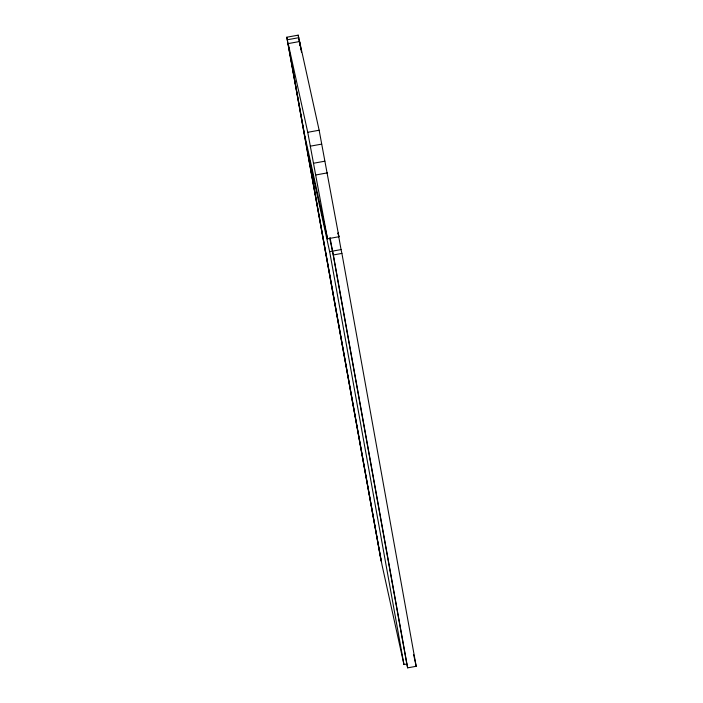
<?xml version="1.0" encoding="UTF-8"?>
<svg xmlns="http://www.w3.org/2000/svg" width="703" height="703" viewBox="0 0 703 703"><rect width="100%" height="100%" fill="white"/><g stroke="black" fill="none" stroke-linecap="round" stroke-linejoin="round"><path stroke-width="1.05" d="M286.806 37.224L381.149 560.976L286.806 37.224L298.204 35.15L300.243 45.923M287.369 39.772L298.766 37.698M288.204 43.595L299.601 41.521L319.144 130.231L338.908 236.735L327.51 238.809L304.698 135.24L288.204 43.595L307.747 132.305L327.51 238.809M307.747 132.305L319.144 130.231M310.243 146.189L321.64 144.115M313.441 163.263L324.839 161.189M316.016 174.933L327.413 172.859M406.809 664.027L403.961 664.546L381.984 564.799L307.694 151.91L329.663 251.656L341.06 249.583L341.904 253.405L416.194 666.295L407.652 667.85L406.809 664.027L330.076 237.596M329.681 238.264L333.354 254.961L341.904 253.405M338.908 236.735L338.064 232.913L341.06 249.583M413.61 654.555L416.194 666.295M299.601 41.521L301.525 52.198M300.594 47.883L300.928 49.728M298.204 35.15L300.146 45.941M333.354 254.961L407.652 667.85M329.663 251.656L403.961 664.546"/></g></svg>
